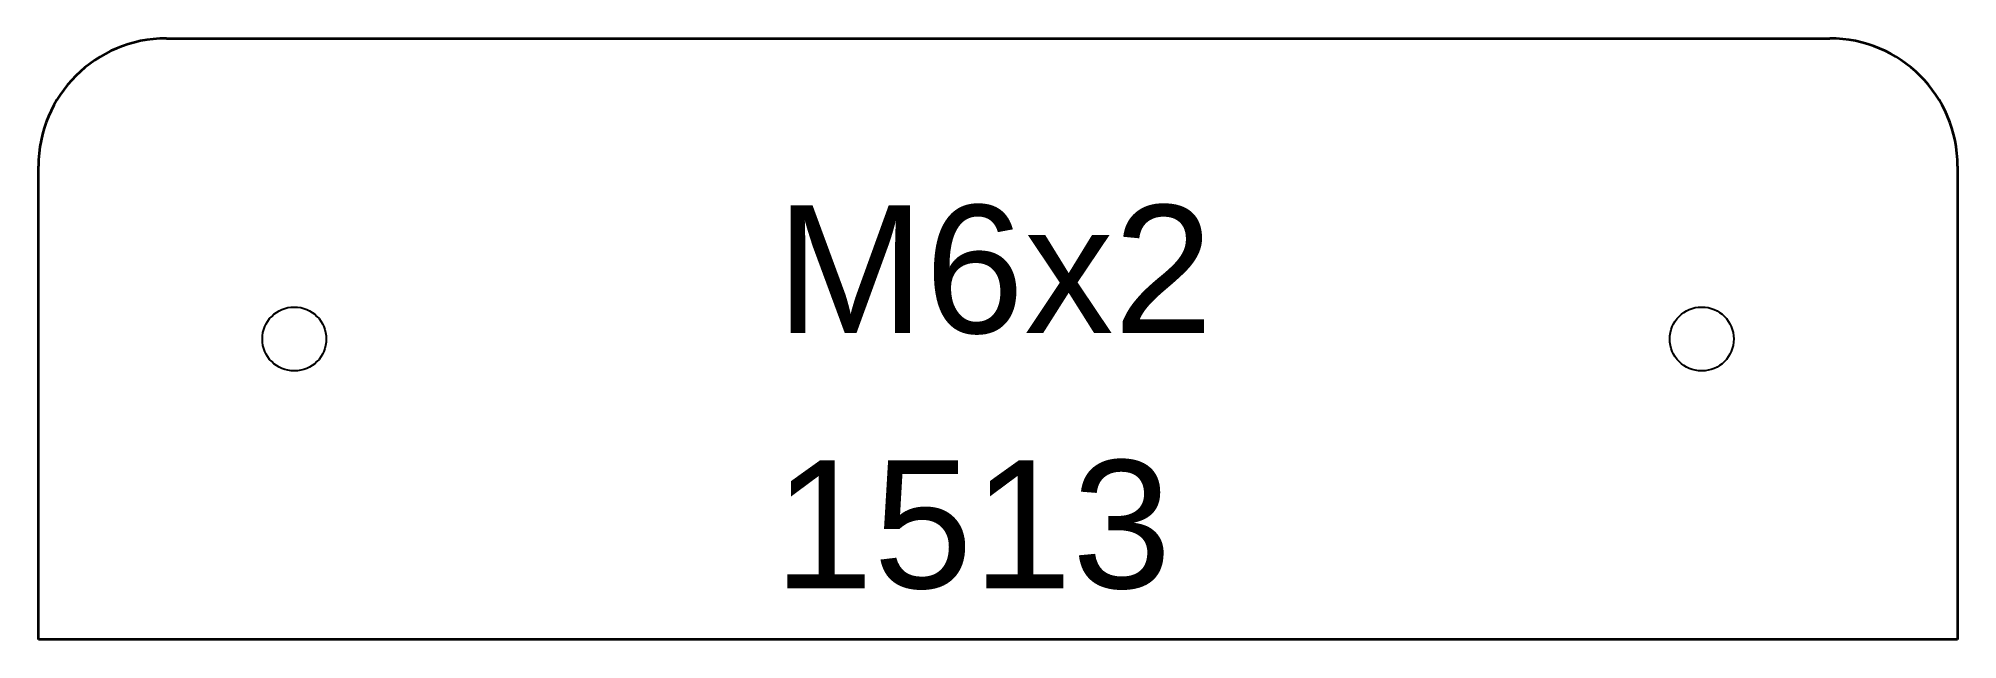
# Model space of a CAD drawing. Header units: millimetres. Extents: x 2299 to 2449, y 1431 to 1478.
import ezdxf

# ---------------------------------------------------------------- set-up
doc = ezdxf.new("R2010")
doc.units = ezdxf.units.MM
doc.layers.add('Gravír', color=1, linetype='Continuous')
doc.styles.get("Standard").update_dxf_attribs({"font": 'arial.ttf'})

msp = doc.modelspace()

# ---------------------------------------------------------------- linework, layer by layer
at = {"color": 7, "linetype": 'Continuous', "lineweight": 35}
for p, q in [((2309.24, 1478.28), (2439.24, 1478.28)), ((2299.24, 1431.28), (2299.24, 1468.28)), ((2449.24, 1468.28), (2449.24, 1431.28)), ((2449.24, 1431.28), (2299.24, 1431.28))]:
    msp.add_line(p, q, dxfattribs=at)
for centre in [(2319.24, 1454.78), (2429.24, 1454.78)]:
    msp.add_circle(centre, 2.5)
for centre, start, end in [((2309.24, 1468.28), 90, 180), ((2439.24, 1468.28), 0, 90)]:
    msp.add_arc(centre, 10, start, end, dxfattribs=at)

# ---------------------------------------------------------------- texts
at = {"layer": 'Gravír'}
for s, p in [('M6x2', (2356.88, 1455.24)), ('1513', (2356.72, 1435.3))]:
    msp.add_text(s, height=10, dxfattribs=at).set_placement(p)

doc.saveas('drawing.dxf')
